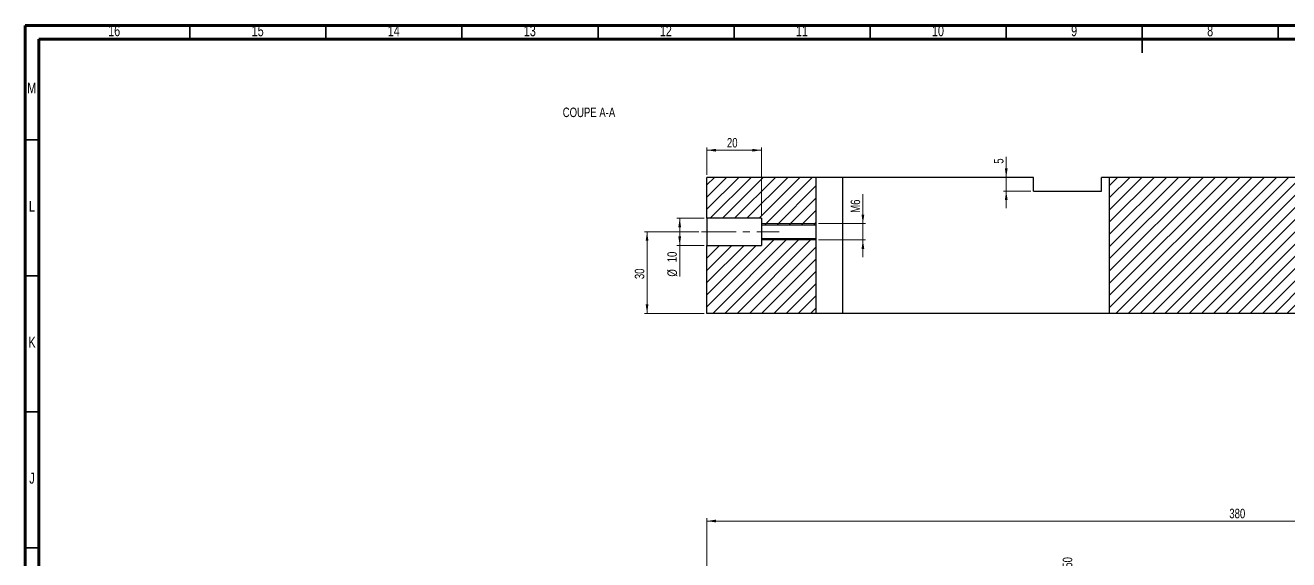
# Model space of a CAD drawing. Header units: millimetres. Extents: x 15 to 836, y 5 to 589.
# Drawn here: x 15 to 479.3, y 392.6 to 589.1 of the extents above; entities that cross this region are included whole.
import ezdxf

# ---------------------------------------------------------------- set-up
doc = ezdxf.new("R2010")
doc.units = ezdxf.units.MM
doc.linetypes.add('CENTERX2', pattern=[20.32, 12.7, -2.54, 2.54, -2.54])
doc.styles.add('SLDTEXTSTYLE0', font='TXT', dxfattribs={"width": 0.75})
doc.dimstyles.new('SLDDIMSTYLE1', dxfattribs={"dimtxt": 3.5, "dimasz": 3.302, "dimexe": 0, "dimexo": 0.0625, "dimgap": 0.875, "dimtad": 0, "dimtih": 1, "dimtoh": 1, "dimrnd": 1e-09, "dimzin": 12, "dimdsep": 46, "dimtxsty": 'SLDTEXTSTYLE0', "dimblk1": 'NONE', "dimblk2": 'NONE', "dimsah": 1, "dimcen": 0.09, "dimadec": 0, "dimazin": 3, "dimtfac": 1, "dimtofl": 0, "dimtmove": 0, "dimatfit": 3, "dimldrblk": 'NONE', "dimfxl": 1, "dimfrac": 2, "dimtolj": 1, "dimtzin": 12, "dimarcsym": 0})
doc.dimstyles.new('SLDDIMSTYLE2', dxfattribs={"dimtxt": 3.5, "dimasz": 3.302, "dimexe": 0, "dimexo": 0.0625, "dimgap": 0.875, "dimtad": 1, "dimrnd": 1e-09, "dimzin": 12, "dimdsep": 46, "dimtxsty": 'SLDTEXTSTYLE0', "dimsah": 1, "dimcen": 0.09, "dimadec": 0, "dimazin": 3, "dimtfac": 1, "dimtofl": 0, "dimtmove": 0, "dimatfit": 3, "dimfxl": 1, "dimfrac": 2, "dimtolj": 1, "dimtzin": 12, "dimarcsym": 0})
doc.dimstyles.new('SLDDIMSTYLE4', dxfattribs={"dimtxt": 3.5, "dimasz": 3.302, "dimexe": 0, "dimexo": 0.0625, "dimgap": 0.875, "dimtad": 1, "dimrnd": 1e-09, "dimzin": 12, "dimdsep": 46, "dimtxsty": 'SLDTEXTSTYLE0', "dimsah": 1, "dimcen": 0.09, "dimadec": 0, "dimazin": 3, "dimtfac": 1, "dimtmove": 0, "dimatfit": 0, "dimfxl": 1, "dimfrac": 2, "dimtolj": 1, "dimtzin": 12, "dimarcsym": 0})

# ---------------------------------------------------------------- blocks, each defined once
blk = doc.blocks.new('_D_11')
at = {"color": 7, "linetype": 'Continuous', "lineweight": 18}
blk.add_line((398.02, 345.33), (398.02, 382.83), dxfattribs=at)
at = {"color": 7, "linetype": 'Continuous', "lineweight": 18, "insert": (396.28, 382.83), "char_height": 3.5, "attachment_point": 1, "rotation": 90, "style": 'SLDTEXTSTYLE0'}
blk.add_mtext('132,50', dxfattribs=at)
blk = doc.blocks.new('_None')
blk = doc.blocks.new('_D_58')
at = {"color": 7, "linetype": 'Continuous', "lineweight": 18}
for p, q in [((265.52, 361.83), (265.52, 407.83)), ((645.52, 406.83), (265.52, 406.83)), ((645.52, 361.83), (645.52, 407.83))]:
    blk.add_line(p, q, dxfattribs=at)
for points in [[(265.52, 406.83), (268.82, 406.32), (268.82, 407.34)], [(645.52, 406.83), (642.21, 407.34), (642.21, 406.32)]]:
    blk.add_solid(points, dxfattribs=at)
at = {"color": 7, "linetype": 'Continuous', "lineweight": 18, "insert": (457.5, 411.34), "char_height": 3.5, "attachment_point": 1, "style": 'SLDTEXTSTYLE0'}
blk.add_mtext('380', dxfattribs=at)
blk = doc.blocks.new('_D_63')
at = {"color": 7, "linetype": 'Continuous', "lineweight": 18}
for p, q in [((264.52, 518.17), (254.52, 518.17)), ((255.52, 518.17), (255.52, 508.17)), ((264.52, 508.17), (254.52, 508.17)), ((255.52, 508.17), (255.52, 496.69))]:
    blk.add_line(p, q, dxfattribs=at)
for points in [[(255.52, 518.17), (255.01, 514.87), (256.02, 514.87)], [(255.52, 508.17), (256.02, 511.47), (255.01, 511.47)]]:
    blk.add_solid(points, dxfattribs=at)
at = {"color": 7, "linetype": 'Continuous', "lineweight": 18, "char_height": 3.5, "attachment_point": 1, "rotation": 90, "style": 'SLDTEXTSTYLE0'}
for s, insert in [('10', (250.95, 501.97)), ('%%c', (251, 496.69))]:
    blk.add_mtext(s, dxfattribs=dict(at, insert=insert))
blk = doc.blocks.new('_D_64')
at = {"color": 7, "linetype": 'Continuous', "lineweight": 18}
for p, q in [((265.52, 534.17), (265.52, 544.17)), ((285.52, 519.17), (285.52, 544.17)), ((285.52, 543.17), (265.52, 543.17))]:
    blk.add_line(p, q, dxfattribs=at)
for points in [[(265.52, 543.17), (268.82, 542.66), (268.82, 543.68)], [(285.52, 543.17), (282.21, 543.68), (282.21, 542.66)]]:
    blk.add_solid(points, dxfattribs=at)
at = {"color": 7, "linetype": 'Continuous', "lineweight": 18, "insert": (272.87, 547.68), "char_height": 3.5, "attachment_point": 1, "style": 'SLDTEXTSTYLE0'}
blk.add_mtext('20', dxfattribs=at)
blk = doc.blocks.new('_D_65')
at = {"color": 7, "linetype": 'Continuous', "lineweight": 18}
for p, q in [((322.84, 516.17), (322.84, 527.04)), ((306.52, 516.17), (323.84, 516.17)), ((322.84, 510.17), (322.84, 516.17)), ((306.52, 510.17), (323.84, 510.17)), ((322.84, 510.17), (322.84, 503.82))]:
    blk.add_line(p, q, dxfattribs=at)
for points in [[(322.84, 516.17), (323.35, 519.47), (322.33, 519.47)], [(322.84, 510.17), (322.33, 506.87), (323.35, 506.87)]]:
    blk.add_solid(points, dxfattribs=at)
at = {"color": 7, "linetype": 'Continuous', "lineweight": 18, "insert": (318.33, 520.16), "char_height": 3.5, "attachment_point": 1, "rotation": 90, "style": 'SLDTEXTSTYLE0'}
blk.add_mtext('M6', dxfattribs=at)
blk = doc.blocks.new('_D_66')
at = {"color": 7, "linetype": 'Continuous', "lineweight": 18}
for p, q in [((375.52, 533.17), (375.52, 540.79)), ((375.52, 528.17), (375.52, 533.17)), ((384.52, 528.17), (374.52, 528.17)), ((375.52, 528.17), (375.52, 521.82))]:
    blk.add_line(p, q, dxfattribs=at)
for points in [[(375.52, 533.17), (376.03, 536.47), (375.01, 536.47)], [(375.52, 528.17), (375.01, 524.87), (376.03, 524.87)]]:
    blk.add_solid(points, dxfattribs=at)
at = {"color": 7, "linetype": 'Continuous', "lineweight": 18, "insert": (371.01, 538.21), "char_height": 3.5, "attachment_point": 1, "rotation": 90, "style": 'SLDTEXTSTYLE0'}
blk.add_mtext('5', dxfattribs=at)
blk = doc.blocks.new('_D_69')
at = {"color": 7, "linetype": 'Continuous', "lineweight": 18}
for p, q in [((262.52, 513.17), (242.52, 513.17)), ((243.52, 513.17), (243.52, 483.17)), ((264.52, 483.17), (242.52, 483.17))]:
    blk.add_line(p, q, dxfattribs=at)
for points in [[(243.52, 513.17), (243.01, 509.87), (244.02, 509.87)], [(243.52, 483.17), (244.02, 486.47), (243.01, 486.47)]]:
    blk.add_solid(points, dxfattribs=at)
at = {"color": 7, "linetype": 'Continuous', "lineweight": 18, "insert": (239, 495.78), "char_height": 3.5, "attachment_point": 1, "rotation": 90, "style": 'SLDTEXTSTYLE0'}
blk.add_mtext('30', dxfattribs=at)

msp = doc.modelspace()

# ---------------------------------------------------------------- hatches: boundary and pattern name
at = {"linetype": 'Continuous', "lineweight": 18}
h = msp.add_hatch(dxfattribs=at)
h.set_pattern_fill('ANSI31', style=0)
h.paths.add_polyline_path([(265.516, 533.172), (265.516, 518.172), (285.516, 518.172), (285.516, 515.672), (305.516, 515.672), (305.516, 533.172)], flags=0)
h = msp.add_hatch(dxfattribs=at)
h.set_pattern_fill('ANSI31', style=0)
h.paths.add_polyline_path([(413.516, 533.172), (413.516, 483.172), (485.516, 483.172), (485.516, 533.172)], flags=0)
h = msp.add_hatch(dxfattribs=at)
h.set_pattern_fill('ANSI31', style=0)
h.paths.add_polyline_path([(265.516, 508.172), (265.516, 483.172), (305.516, 483.172), (305.516, 510.672), (285.516, 510.672), (285.516, 508.172)], flags=0)

# ---------------------------------------------------------------- linework, layer by layer
at = {"color": 7, "linetype": 'Continuous', "lineweight": 70}
for p, q in [((15, 5), (15, 589)), ((15, 589), (836, 589)), ((20, 10), (20, 584)), ((20, 584), (831, 584))]:
    msp.add_line(p, q, dxfattribs=at)
at = {"color": 7, "linetype": 'Continuous', "lineweight": 35}
for p, q in [((75.5, 584), (75.5, 589)), ((125.5, 584), (125.5, 589)), ((175.5, 584), (175.5, 589)), ((225.5, 584), (225.5, 589)), ((275.5, 584), (275.5, 589)), ((325.5, 584), (325.5, 589)), ((375.5, 584), (375.5, 589)), ((425.5, 589.001), (425.5, 578.999)), ((425.5, 584), (425.5, 589)), ((475.5, 584), (475.5, 589)), ((20, 547), (15, 547)), ((20, 497), (15, 497)), ((20, 447), (15, 447)), ((20, 397), (15, 397))]:
    msp.add_line(p, q, dxfattribs=at)
at = {"color": 7, "linetype": 'Continuous', "lineweight": 25}
for p, q in [((305.516, 533.172), (265.516, 533.172)), ((265.516, 518.172), (265.516, 533.172)), ((305.516, 533.172), (305.516, 515.672)), ((315.516, 533.172), (305.516, 533.172)), ((315.516, 483.172), (315.516, 533.172)), ((385.516, 533.172), (315.516, 533.172)), ((385.516, 528.172), (385.516, 533.172)), ((410.516, 528.172), (410.516, 533.172)), ((413.516, 533.172), (410.516, 533.172)), ((485.516, 533.172), (413.516, 533.172)), ((413.516, 483.172), (413.516, 533.172)), ((385.516, 528.172), (410.516, 528.172)), ((285.516, 518.172), (265.516, 518.172)), ((265.516, 518.172), (265.516, 508.172)), ((285.516, 518.172), (285.516, 515.672)), ((305.516, 515.672), (285.516, 515.672)), ((285.516, 515.672), (285.516, 510.672)), ((305.516, 515.672), (305.516, 510.672)), ((265.516, 508.172), (285.516, 508.172)), ((265.516, 483.172), (265.516, 508.172)), ((285.516, 510.672), (285.516, 508.172)), ((285.516, 510.672), (305.516, 510.672)), ((305.516, 510.672), (305.516, 483.172)), ((305.516, 483.172), (265.516, 483.172)), ((315.516, 483.172), (305.516, 483.172)), ((413.516, 483.172), (315.516, 483.172)), ((485.516, 483.172), (413.516, 483.172))]:
    msp.add_line(p, q, dxfattribs=at)
at = {"color": 7, "linetype": 'Continuous', "lineweight": 18}
for p, q in [((285.516, 516.172), (305.516, 516.172)), ((305.516, 510.172), (305.516, 516.172)), ((285.516, 510.172), (305.516, 510.172))]:
    msp.add_line(p, q, dxfattribs=at)
at = {"color": 7, "linetype": 'CENTERX2', "lineweight": 18}
msp.add_line((263.516, 513.172), (292.016, 513.172), dxfattribs=at)

# ---------------------------------------------------------------- texts
at = {"color": 7, "linetype": 'Continuous', "lineweight": 0, "attachment_point": 2, "style": 'SLDTEXTSTYLE0'}
for s, insert, char_height in [('16', (47.67, 589.06), 3.9688), ('15', (100.42, 589.06), 3.9688), ('14', (150.42, 589.06), 3.9688), ('13', (200.42, 589.06), 3.9688), ('12', (250.42, 589.06), 3.9688), ('11', (300.42, 589.06), 3.9688), ('10', (350.42, 589.06), 3.9688), ('9', (400.46, 589.06), 3.969), ('8', (450.46, 589.06), 3.969), ('M', (17.362, 568.06), 3.969), ('COUPE A-A', (222.175, 558.852), 3.5), ('L', (17.455, 524.56), 3.969), ('K', (17.489, 474.56), 3.969), ('J', (17.465, 424.56), 3.969)]:
    msp.add_mtext(s, dxfattribs=dict(at, insert=insert, char_height=char_height))

# ---------------------------------------------------------------- dimensions: what is measured, and where the dimension line sits
at = {"color": 7, "linetype": 'Continuous', "lineweight": 18}
for base, p1, p2, dimstyle, picture, middle in [((265.516, 543.172), (285.516, 518.172), (265.516, 533.172), 'SLDDIMSTYLE4', '_D_64', (275.457, 543.172)), ((265.516, 406.827), (645.516, 360.827), (265.516, 360.827), 'SLDDIMSTYLE2', '_D_58', (461.382, 406.827))]:
    dim = msp.add_linear_dim(base=base, p1=p1, p2=p2, dimstyle=dimstyle, dxfattribs=at)
    dim.commit()
    dim.dimension.update_dxf_attribs({"geometry": picture, "text_midpoint": middle, "dimtype": 160})
for base, p1, p2, dimstyle, picture, middle in [((375.52, 533.172), (385.516, 528.172), (385.516, 533.172), 'SLDDIMSTYLE4', '_D_66', (375.52, 539.5)), ((243.516, 483.172), (263.516, 513.172), (265.516, 483.172), 'SLDDIMSTYLE2', '_D_69', (243.516, 498.371))]:
    dim = msp.add_linear_dim(base=base, p1=p1, p2=p2, angle=90, dimstyle=dimstyle, dxfattribs=at)
    dim.commit()
    dim.dimension.update_dxf_attribs({"geometry": picture, "text_midpoint": middle, "dimtype": 160})
for base, p1, p2, text, dimstyle, picture, middle in [((322.838, 516.172), (305.516, 510.172), (305.516, 516.172), 'M6', 'SLDDIMSTYLE4', '_D_65', (322.838, 523.599)), ((255.516, 508.172), (265.516, 518.172), (265.516, 508.172), '%%c<>', 'SLDDIMSTYLE2', '_D_63', (255.516, 501.916))]:
    dim = msp.add_linear_dim(base=base, p1=p1, p2=p2, angle=90, text=text, dimstyle=dimstyle, dxfattribs=at)
    dim.commit()
    dim.dimension.update_dxf_attribs({"geometry": picture, "text_midpoint": middle, "dimtype": 160})
dim = msp.add_ordinate_dim(feature_location=(398.016, 344.327), offset=(0, 38.5), dtype=1, origin=(265.516, 110.827), dimstyle='SLDDIMSTYLE1', dxfattribs=at)
dim.commit()
dim.dimension.update_dxf_attribs({"geometry": '_D_11', "text_midpoint": (398.016, 389.939)})

doc.saveas('drawing.dxf')
